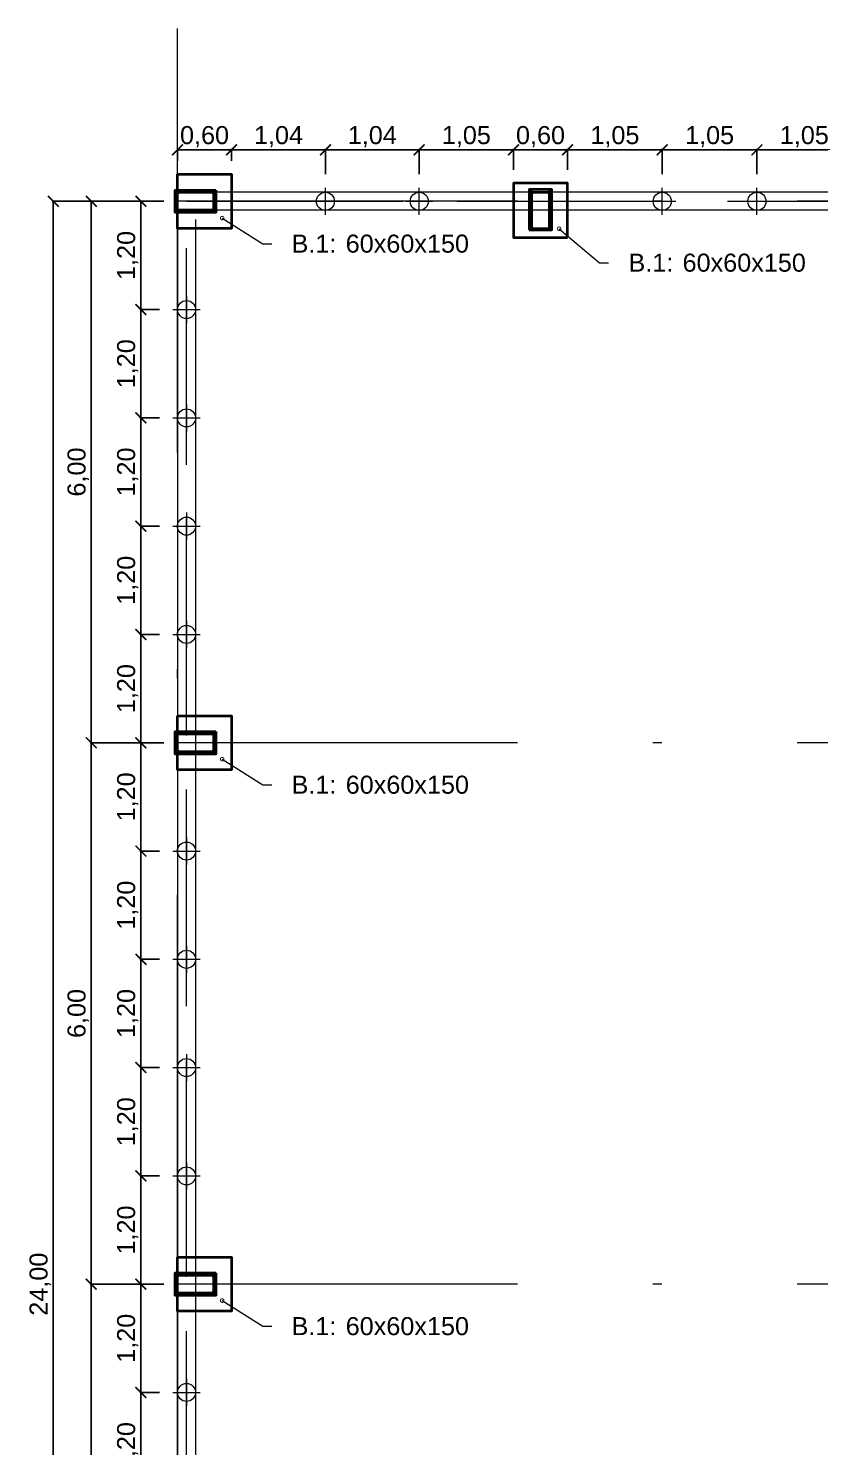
# Model space of a CAD drawing. Header units: millimetres. Extents: x 265 to 899, y -203 to 32.
# Drawn here: x 663.71 to 672.48, y 2.51 to 18.23 of the extents above; entities that cross this region are included whole.
import ezdxf
from ezdxf import colors
from ezdxf.entities.mleader import LeaderData, LeaderLine
from ezdxf.math import Vec2, Vec3

# ---------------------------------------------------------------- set-up
doc = ezdxf.new("R2010")
doc.units = ezdxf.units.MM
doc.header["$LTSCALE"] = 0.1
doc.header["$MEASUREMENT"] = 0
doc.header["$PDMODE"] = 3
doc.header["$PDSIZE"] = 0.1
doc.linetypes.add('ACAD_ISO02W100', pattern=[15, 12, -3])
doc.linetypes.add('ACAD_ISO10W100', pattern=[18, 12, -3, 0, -3])
doc.layers.get('DEFPOINTS').update_dxf_attribs({"color": 1})
for name, color, linetype, lineweight in [('00_EST_Columna', 3, 'Continuous', 35), ('00_EST_Cotas', 6, 'Continuous', 9), ('00_EST_EJE VIGA ENCADENADO', 4, 'ACAD_ISO02W100', 9), ('00_EST_Ejes', 1, 'ACAD_ISO10W100', 9), ('00_EST_FUNDACION', 2, 'Continuous', 35), ('00_EST_MAMPOSTERIA', 7, 'Continuous', 20), ('00_EST_PILOTINES', 2, 'Continuous', 20), ('00_EST_TEXTO', 6, 'Continuous', 9)]:
    doc.layers.add(name, color=color, linetype=linetype, lineweight=lineweight)
doc.styles.add('Arial20', font='arial.ttf', dxfattribs={"height": 0.2})
doc.dimstyles.new('Cota 1-100-Andres', dxfattribs={"dimtxt": 0.2, "dimasz": 0.12, "dimexe": 0.012, "dimexo": 0.15, "dimgap": 0.025, "dimtad": 1, "dimzin": 0, "dimtxsty": 'Arial20', "dimblk1": 'ARCHTICK', "dimblk2": 'ARCHTICK', "dimsah": 1, "dimcen": 0.09, "dimclrd": 256, "dimclre": 256, "dimclrt": 256, "dimazin": 0, "dimtfac": 1, "dimtofl": 0, "dimtmove": 0, "dimatfit": 3, "dimldrblk": 'ARCHTICK', "dimfxl": 1, "dimtolj": 1, "dimtzin": 0, "dimarcsym": 0})

# ---------------------------------------------------------------- blocks, each defined once
blk = doc.blocks.new('Columna')
at = {"layer": '00_EST_Columna'}
blk.add_lwpolyline([(665.363, -13.588), (665.763, -13.588), (665.763, -13.788), (665.363, -13.788)], close=True, dxfattribs=at)
for centre in [(665.363, -13.588), (665.763, -13.588), (665.363, -13.788), (665.763, -13.788)]:
    blk.add_circle(centre, 0.01, dxfattribs=at)
blk = doc.blocks.new('_DotSmall')
at = {"color": 0, "linetype": 'ByBlock', "const_width": 0.5}
blk.add_lwpolyline([(-0.0625, 0, 1), (0.0625, 0, 1)], format="xyb", close=True, dxfattribs=at)
blk = doc.blocks.new('_ARCHTICK')
at = {"color": 0, "linetype": 'ByBlock', "const_width": 0.15}
blk.add_lwpolyline([(-0.5, -0.5), (0.5, 0.5)], dxfattribs=at)
blk = doc.blocks.new('*D107')
at = {"layer": '00_EST_Cotas', "lineweight": -2, "transparency": 16777216}
for p, q in [((665.163, 3.112), (664.945, 3.112)), ((664.957, 1.912), (664.957, 3.112)), ((665.163, 1.912), (664.945, 1.912))]:
    blk.add_line(p, q, dxfattribs=at)
at = {"layer": 'DEFPOINTS', "color": 0, "transparency": 16777216}
for p in [(664.957, 3.112), (665.313, 3.112), (665.313, 1.912)]:
    blk.add_point(p, dxfattribs=at)
at = {"layer": '00_EST_Cotas', "lineweight": -2, "transparency": 16777216, "xscale": 0.12, "yscale": 0.12, "zscale": 0.12}
for p, rotation in [((664.957, 3.112), 90), ((664.957, 1.912), 270)]:
    blk.add_blockref('_ARCHTICK', p, dxfattribs=dict(at, rotation=rotation))
at = {"layer": '00_EST_Cotas', "transparency": 16777216, "insert": (664.812, 2.512), "char_height": 0.2, "attachment_point": 5, "rotation": 90, "style": 'Arial20'}
blk.add_mtext('\\A1;1,20', dxfattribs=at)
blk = doc.blocks.new('*D108')
at = {"layer": '00_EST_Cotas', "lineweight": -2, "transparency": 16777216}
for p, q in [((665.213, 4.312), (664.945, 4.312)), ((664.957, 3.112), (664.957, 4.312)), ((665.163, 3.112), (664.945, 3.112))]:
    blk.add_line(p, q, dxfattribs=at)
at = {"layer": 'DEFPOINTS', "color": 0, "transparency": 16777216}
for p in [(664.957, 4.312), (665.363, 4.312), (665.313, 3.112)]:
    blk.add_point(p, dxfattribs=at)
at = {"layer": '00_EST_Cotas', "lineweight": -2, "transparency": 16777216, "xscale": 0.12, "yscale": 0.12, "zscale": 0.12}
for p, rotation in [((664.957, 4.312), 90), ((664.957, 3.112), 270)]:
    blk.add_blockref('_ARCHTICK', p, dxfattribs=dict(at, rotation=rotation))
at = {"layer": '00_EST_Cotas', "transparency": 16777216, "insert": (664.812, 3.712), "char_height": 0.2, "attachment_point": 5, "rotation": 90, "style": 'Arial20'}
blk.add_mtext('\\A1;1,20', dxfattribs=at)
blk = doc.blocks.new('*D109')
at = {"layer": '00_EST_Cotas', "lineweight": -2, "transparency": 16777216}
for p, q in [((665.163, 5.512), (664.945, 5.512)), ((664.957, 4.312), (664.957, 5.512)), ((665.213, 4.312), (664.945, 4.312))]:
    blk.add_line(p, q, dxfattribs=at)
at = {"layer": 'DEFPOINTS', "color": 0, "transparency": 16777216}
for p in [(664.957, 5.512), (665.313, 5.512), (665.363, 4.312)]:
    blk.add_point(p, dxfattribs=at)
at = {"layer": '00_EST_Cotas', "lineweight": -2, "transparency": 16777216, "xscale": 0.12, "yscale": 0.12, "zscale": 0.12}
for p, rotation in [((664.957, 5.512), 90), ((664.957, 4.312), 270)]:
    blk.add_blockref('_ARCHTICK', p, dxfattribs=dict(at, rotation=rotation))
at = {"layer": '00_EST_Cotas', "transparency": 16777216, "insert": (664.812, 4.912), "char_height": 0.2, "attachment_point": 5, "rotation": 90, "style": 'Arial20'}
blk.add_mtext('\\A1;1,20', dxfattribs=at)
blk = doc.blocks.new('*D110')
at = {"layer": '00_EST_Cotas', "lineweight": -2, "transparency": 16777216}
for p, q in [((665.163, 6.712), (664.945, 6.712)), ((664.957, 5.512), (664.957, 6.712)), ((665.163, 5.512), (664.945, 5.512))]:
    blk.add_line(p, q, dxfattribs=at)
at = {"layer": 'DEFPOINTS', "color": 0, "transparency": 16777216}
for p in [(664.957, 6.712), (665.313, 6.712), (665.313, 5.512)]:
    blk.add_point(p, dxfattribs=at)
at = {"layer": '00_EST_Cotas', "lineweight": -2, "transparency": 16777216, "xscale": 0.12, "yscale": 0.12, "zscale": 0.12}
for p, rotation in [((664.957, 6.712), 90), ((664.957, 5.512), 270)]:
    blk.add_blockref('_ARCHTICK', p, dxfattribs=dict(at, rotation=rotation))
at = {"layer": '00_EST_Cotas', "transparency": 16777216, "insert": (664.812, 6.112), "char_height": 0.2, "attachment_point": 5, "rotation": 90, "style": 'Arial20'}
blk.add_mtext('\\A1;1,20', dxfattribs=at)
blk = doc.blocks.new('*D111')
at = {"layer": '00_EST_Cotas', "lineweight": -2, "transparency": 16777216}
for p, q in [((665.163, 7.912), (664.945, 7.912)), ((664.957, 6.712), (664.957, 7.912)), ((665.163, 6.712), (664.945, 6.712))]:
    blk.add_line(p, q, dxfattribs=at)
at = {"layer": 'DEFPOINTS', "color": 0, "transparency": 16777216}
for p in [(664.957, 7.912), (665.313, 7.912), (665.313, 6.712)]:
    blk.add_point(p, dxfattribs=at)
at = {"layer": '00_EST_Cotas', "lineweight": -2, "transparency": 16777216, "xscale": 0.12, "yscale": 0.12, "zscale": 0.12}
for p, rotation in [((664.957, 7.912), 90), ((664.957, 6.712), 270)]:
    blk.add_blockref('_ARCHTICK', p, dxfattribs=dict(at, rotation=rotation))
at = {"layer": '00_EST_Cotas', "transparency": 16777216, "insert": (664.812, 7.312), "char_height": 0.2, "attachment_point": 5, "rotation": 90, "style": 'Arial20'}
blk.add_mtext('\\A1;1,20', dxfattribs=at)
blk = doc.blocks.new('*D112')
at = {"layer": '00_EST_Cotas', "lineweight": -2, "transparency": 16777216}
for p, q in [((665.163, 9.112), (664.945, 9.112)), ((664.957, 7.912), (664.957, 9.112)), ((665.163, 7.912), (664.945, 7.912))]:
    blk.add_line(p, q, dxfattribs=at)
at = {"layer": 'DEFPOINTS', "color": 0, "transparency": 16777216}
for p in [(664.957, 9.112), (665.313, 9.112), (665.313, 7.912)]:
    blk.add_point(p, dxfattribs=at)
at = {"layer": '00_EST_Cotas', "lineweight": -2, "transparency": 16777216, "xscale": 0.12, "yscale": 0.12, "zscale": 0.12}
for p, rotation in [((664.957, 9.112), 90), ((664.957, 7.912), 270)]:
    blk.add_blockref('_ARCHTICK', p, dxfattribs=dict(at, rotation=rotation))
at = {"layer": '00_EST_Cotas', "transparency": 16777216, "insert": (664.812, 8.512), "char_height": 0.2, "attachment_point": 5, "rotation": 90, "style": 'Arial20'}
blk.add_mtext('\\A1;1,20', dxfattribs=at)
blk = doc.blocks.new('*D113')
at = {"layer": '00_EST_Cotas', "lineweight": -2, "transparency": 16777216}
for p, q in [((665.213, 10.312), (664.945, 10.312)), ((664.957, 9.112), (664.957, 10.312)), ((665.163, 9.112), (664.945, 9.112))]:
    blk.add_line(p, q, dxfattribs=at)
at = {"layer": 'DEFPOINTS', "color": 0, "transparency": 16777216}
for p in [(664.957, 10.312), (665.363, 10.312), (665.313, 9.112)]:
    blk.add_point(p, dxfattribs=at)
at = {"layer": '00_EST_Cotas', "lineweight": -2, "transparency": 16777216, "xscale": 0.12, "yscale": 0.12, "zscale": 0.12}
for p, rotation in [((664.957, 10.312), 90), ((664.957, 9.112), 270)]:
    blk.add_blockref('_ARCHTICK', p, dxfattribs=dict(at, rotation=rotation))
at = {"layer": '00_EST_Cotas', "transparency": 16777216, "insert": (664.812, 9.712), "char_height": 0.2, "attachment_point": 5, "rotation": 90, "style": 'Arial20'}
blk.add_mtext('\\A1;1,20', dxfattribs=at)
blk = doc.blocks.new('*D114')
at = {"layer": '00_EST_Cotas', "lineweight": -2, "transparency": 16777216}
for p, q in [((665.163, 11.512), (664.945, 11.512)), ((664.957, 10.312), (664.957, 11.512)), ((665.213, 10.312), (664.945, 10.312))]:
    blk.add_line(p, q, dxfattribs=at)
at = {"layer": 'DEFPOINTS', "color": 0, "transparency": 16777216}
for p in [(664.957, 11.512), (665.313, 11.512), (665.363, 10.312)]:
    blk.add_point(p, dxfattribs=at)
at = {"layer": '00_EST_Cotas', "lineweight": -2, "transparency": 16777216, "xscale": 0.12, "yscale": 0.12, "zscale": 0.12}
for p, rotation in [((664.957, 11.512), 90), ((664.957, 10.312), 270)]:
    blk.add_blockref('_ARCHTICK', p, dxfattribs=dict(at, rotation=rotation))
at = {"layer": '00_EST_Cotas', "transparency": 16777216, "insert": (664.812, 10.912), "char_height": 0.2, "attachment_point": 5, "rotation": 90, "style": 'Arial20'}
blk.add_mtext('\\A1;1,20', dxfattribs=at)
blk = doc.blocks.new('*D115')
at = {"layer": '00_EST_Cotas', "lineweight": -2, "transparency": 16777216}
for p, q in [((665.163, 12.712), (664.945, 12.712)), ((664.957, 11.512), (664.957, 12.712)), ((665.163, 11.512), (664.945, 11.512))]:
    blk.add_line(p, q, dxfattribs=at)
at = {"layer": 'DEFPOINTS', "color": 0, "transparency": 16777216}
for p in [(664.957, 12.712), (665.313, 12.712), (665.313, 11.512)]:
    blk.add_point(p, dxfattribs=at)
at = {"layer": '00_EST_Cotas', "lineweight": -2, "transparency": 16777216, "xscale": 0.12, "yscale": 0.12, "zscale": 0.12}
for p, rotation in [((664.957, 12.712), 90), ((664.957, 11.512), 270)]:
    blk.add_blockref('_ARCHTICK', p, dxfattribs=dict(at, rotation=rotation))
at = {"layer": '00_EST_Cotas', "transparency": 16777216, "insert": (664.812, 12.112), "char_height": 0.2, "attachment_point": 5, "rotation": 90, "style": 'Arial20'}
blk.add_mtext('\\A1;1,20', dxfattribs=at)
blk = doc.blocks.new('*D116')
at = {"layer": '00_EST_Cotas', "lineweight": -2, "transparency": 16777216}
for p, q in [((665.163, 13.912), (664.945, 13.912)), ((664.957, 12.712), (664.957, 13.912)), ((665.163, 12.712), (664.945, 12.712))]:
    blk.add_line(p, q, dxfattribs=at)
at = {"layer": 'DEFPOINTS', "color": 0, "transparency": 16777216}
for p in [(664.957, 13.912), (665.313, 13.912), (665.313, 12.712)]:
    blk.add_point(p, dxfattribs=at)
at = {"layer": '00_EST_Cotas', "lineweight": -2, "transparency": 16777216, "xscale": 0.12, "yscale": 0.12, "zscale": 0.12}
for p, rotation in [((664.957, 13.912), 90), ((664.957, 12.712), 270)]:
    blk.add_blockref('_ARCHTICK', p, dxfattribs=dict(at, rotation=rotation))
at = {"layer": '00_EST_Cotas', "transparency": 16777216, "insert": (664.812, 13.312), "char_height": 0.2, "attachment_point": 5, "rotation": 90, "style": 'Arial20'}
blk.add_mtext('\\A1;1,20', dxfattribs=at)
blk = doc.blocks.new('*D117')
at = {"layer": '00_EST_Cotas', "lineweight": -2, "transparency": 16777216}
for p, q in [((665.163, 15.112), (664.945, 15.112)), ((664.957, 13.912), (664.957, 15.112)), ((665.163, 13.912), (664.945, 13.912))]:
    blk.add_line(p, q, dxfattribs=at)
at = {"layer": 'DEFPOINTS', "color": 0, "transparency": 16777216}
for p in [(664.957, 15.112), (665.313, 15.112), (665.313, 13.912)]:
    blk.add_point(p, dxfattribs=at)
at = {"layer": '00_EST_Cotas', "lineweight": -2, "transparency": 16777216, "xscale": 0.12, "yscale": 0.12, "zscale": 0.12}
for p, rotation in [((664.957, 15.112), 90), ((664.957, 13.912), 270)]:
    blk.add_blockref('_ARCHTICK', p, dxfattribs=dict(at, rotation=rotation))
at = {"layer": '00_EST_Cotas', "transparency": 16777216, "insert": (664.812, 14.512), "char_height": 0.2, "attachment_point": 5, "rotation": 90, "style": 'Arial20'}
blk.add_mtext('\\A1;1,20', dxfattribs=at)
blk = doc.blocks.new('*D118')
at = {"layer": '00_EST_Cotas', "lineweight": -2, "transparency": 16777216}
for p, q in [((665.213, 16.312), (664.945, 16.312)), ((664.957, 15.112), (664.957, 16.312)), ((665.163, 15.112), (664.945, 15.112))]:
    blk.add_line(p, q, dxfattribs=at)
at = {"layer": 'DEFPOINTS', "color": 0, "transparency": 16777216}
for p in [(664.957, 16.312), (665.363, 16.312), (665.313, 15.112)]:
    blk.add_point(p, dxfattribs=at)
at = {"layer": '00_EST_Cotas', "lineweight": -2, "transparency": 16777216, "xscale": 0.12, "yscale": 0.12, "zscale": 0.12}
for p, rotation in [((664.957, 16.312), 90), ((664.957, 15.112), 270)]:
    blk.add_blockref('_ARCHTICK', p, dxfattribs=dict(at, rotation=rotation))
at = {"layer": '00_EST_Cotas', "transparency": 16777216, "insert": (664.812, 15.712), "char_height": 0.2, "attachment_point": 5, "rotation": 90, "style": 'Arial20'}
blk.add_mtext('\\A1;1,20', dxfattribs=at)
blk = doc.blocks.new('*D120')
at = {"layer": '00_EST_Cotas', "lineweight": -2, "transparency": 16777216}
for p, q in [((665.213, 4.312), (664.395, 4.312)), ((664.407, -1.688), (664.407, 4.312)), ((665.213, -1.688), (664.395, -1.688))]:
    blk.add_line(p, q, dxfattribs=at)
at = {"layer": 'DEFPOINTS', "color": 0, "transparency": 16777216}
for p in [(664.407, 4.312), (665.363, 4.312), (665.363, -1.688)]:
    blk.add_point(p, dxfattribs=at)
at = {"layer": '00_EST_Cotas', "lineweight": -2, "transparency": 16777216, "xscale": 0.12, "yscale": 0.12, "zscale": 0.12}
for p, rotation in [((664.407, 4.312), 90), ((664.407, -1.688), 270)]:
    blk.add_blockref('_ARCHTICK', p, dxfattribs=dict(at, rotation=rotation))
at = {"layer": '00_EST_Cotas', "transparency": 16777216, "insert": (664.262, 1.312), "char_height": 0.2, "attachment_point": 5, "rotation": 90, "style": 'Arial20'}
blk.add_mtext('\\A1;6,00', dxfattribs=at)
blk = doc.blocks.new('*D121')
at = {"layer": '00_EST_Cotas', "lineweight": -2, "transparency": 16777216}
for p, q in [((665.213, 10.312), (664.395, 10.312)), ((664.407, 4.312), (664.407, 10.312)), ((665.213, 4.312), (664.395, 4.312))]:
    blk.add_line(p, q, dxfattribs=at)
at = {"layer": 'DEFPOINTS', "color": 0, "transparency": 16777216}
for p in [(664.407, 10.312), (665.363, 10.312), (665.363, 4.312)]:
    blk.add_point(p, dxfattribs=at)
at = {"layer": '00_EST_Cotas', "lineweight": -2, "transparency": 16777216, "xscale": 0.12, "yscale": 0.12, "zscale": 0.12}
for p, rotation in [((664.407, 10.312), 90), ((664.407, 4.312), 270)]:
    blk.add_blockref('_ARCHTICK', p, dxfattribs=dict(at, rotation=rotation))
at = {"layer": '00_EST_Cotas', "transparency": 16777216, "insert": (664.262, 7.312), "char_height": 0.2, "attachment_point": 5, "rotation": 90, "style": 'Arial20'}
blk.add_mtext('\\A1;6,00', dxfattribs=at)
blk = doc.blocks.new('*D122')
at = {"layer": '00_EST_Cotas', "lineweight": -2, "transparency": 16777216}
for p, q in [((665.213, 16.312), (664.395, 16.312)), ((664.407, 10.312), (664.407, 16.312)), ((665.213, 10.312), (664.395, 10.312))]:
    blk.add_line(p, q, dxfattribs=at)
at = {"layer": 'DEFPOINTS', "color": 0, "transparency": 16777216}
for p in [(664.407, 16.312), (665.363, 16.312), (665.363, 10.312)]:
    blk.add_point(p, dxfattribs=at)
at = {"layer": '00_EST_Cotas', "lineweight": -2, "transparency": 16777216, "xscale": 0.12, "yscale": 0.12, "zscale": 0.12}
for p, rotation in [((664.407, 16.312), 90), ((664.407, 10.312), 270)]:
    blk.add_blockref('_ARCHTICK', p, dxfattribs=dict(at, rotation=rotation))
at = {"layer": '00_EST_Cotas', "transparency": 16777216, "insert": (664.262, 13.312), "char_height": 0.2, "attachment_point": 5, "rotation": 90, "style": 'Arial20'}
blk.add_mtext('\\A1;6,00', dxfattribs=at)
blk = doc.blocks.new('*D123')
at = {"layer": '00_EST_Cotas', "lineweight": -2, "transparency": 16777216}
for p, q in [((665.213, 16.312), (663.974, 16.312)), ((663.986, 16.312), (663.986, -7.688)), ((665.213, -7.688), (663.974, -7.688))]:
    blk.add_line(p, q, dxfattribs=at)
at = {"layer": 'DEFPOINTS', "color": 0, "transparency": 16777216}
for p in [(665.363, 16.312), (663.986, -7.688), (665.363, -7.688)]:
    blk.add_point(p, dxfattribs=at)
at = {"layer": '00_EST_Cotas', "lineweight": -2, "transparency": 16777216, "xscale": 0.12, "yscale": 0.12, "zscale": 0.12}
for p, rotation in [((663.986, 16.312), 90), ((663.986, -7.688), 270)]:
    blk.add_blockref('_ARCHTICK', p, dxfattribs=dict(at, rotation=rotation))
at = {"layer": '00_EST_Cotas', "transparency": 16777216, "insert": (663.841, 4.312), "char_height": 0.2, "attachment_point": 5, "rotation": 90, "style": 'Arial20'}
blk.add_mtext('\\A1;24,00', dxfattribs=at)
blk = doc.blocks.new('*D182')
at = {"layer": '00_EST_Cotas', "lineweight": -2, "transparency": 16777216}
for p, q in [((665.363, 16.762), (665.363, 16.894)), ((665.363, 16.882), (665.963, 16.882)), ((665.963, 16.762), (665.963, 16.894))]:
    blk.add_line(p, q, dxfattribs=at)
at = {"layer": 'DEFPOINTS', "color": 0, "transparency": 16777216}
for p in [(665.963, 16.882), (665.363, 16.612), (665.963, 16.612)]:
    blk.add_point(p, dxfattribs=at)
at = {"layer": '00_EST_Cotas', "lineweight": -2, "transparency": 16777216, "xscale": 0.12, "yscale": 0.12, "zscale": 0.12, "rotation": 180}
blk.add_blockref('_ARCHTICK', (665.363, 16.882), dxfattribs=at)
at = {"layer": '00_EST_Cotas', "lineweight": -2, "transparency": 16777216, "xscale": 0.12, "yscale": 0.12, "zscale": 0.12}
blk.add_blockref('_ARCHTICK', (665.963, 16.882), dxfattribs=at)
at = {"layer": '00_EST_Cotas', "transparency": 16777216, "insert": (665.663, 17.027), "char_height": 0.2, "attachment_point": 5, "style": 'Arial20'}
blk.add_mtext('\\A1;0,60', dxfattribs=at)
blk = doc.blocks.new('*D183')
at = {"layer": '00_EST_Cotas', "lineweight": -2, "transparency": 16777216}
for p, q in [((665.963, 16.762), (665.963, 16.894)), ((665.963, 16.882), (667.003, 16.882)), ((667.003, 16.612), (667.003, 16.894))]:
    blk.add_line(p, q, dxfattribs=at)
at = {"layer": 'DEFPOINTS', "color": 0, "transparency": 16777216}
for p in [(667.003, 16.882), (665.963, 16.612), (667.003, 16.462)]:
    blk.add_point(p, dxfattribs=at)
at = {"layer": '00_EST_Cotas', "lineweight": -2, "transparency": 16777216, "xscale": 0.12, "yscale": 0.12, "zscale": 0.12, "rotation": 180}
blk.add_blockref('_ARCHTICK', (665.963, 16.882), dxfattribs=at)
at = {"layer": '00_EST_Cotas', "lineweight": -2, "transparency": 16777216, "xscale": 0.12, "yscale": 0.12, "zscale": 0.12}
blk.add_blockref('_ARCHTICK', (667.003, 16.882), dxfattribs=at)
at = {"layer": '00_EST_Cotas', "transparency": 16777216, "insert": (666.483, 17.027), "char_height": 0.2, "attachment_point": 5, "style": 'Arial20'}
blk.add_mtext('\\A1;1,04', dxfattribs=at)
blk = doc.blocks.new('*D184')
at = {"layer": '00_EST_Cotas', "lineweight": -2, "transparency": 16777216}
for p, q in [((667.003, 16.612), (667.003, 16.894)), ((667.003, 16.882), (668.043, 16.882)), ((668.043, 16.612), (668.043, 16.894))]:
    blk.add_line(p, q, dxfattribs=at)
at = {"layer": 'DEFPOINTS', "color": 0, "transparency": 16777216}
for p in [(668.043, 16.882), (667.003, 16.462), (668.043, 16.462)]:
    blk.add_point(p, dxfattribs=at)
at = {"layer": '00_EST_Cotas', "lineweight": -2, "transparency": 16777216, "xscale": 0.12, "yscale": 0.12, "zscale": 0.12, "rotation": 180}
blk.add_blockref('_ARCHTICK', (667.003, 16.882), dxfattribs=at)
at = {"layer": '00_EST_Cotas', "lineweight": -2, "transparency": 16777216, "xscale": 0.12, "yscale": 0.12, "zscale": 0.12}
blk.add_blockref('_ARCHTICK', (668.043, 16.882), dxfattribs=at)
at = {"layer": '00_EST_Cotas', "transparency": 16777216, "insert": (667.523, 17.027), "char_height": 0.2, "attachment_point": 5, "style": 'Arial20'}
blk.add_mtext('\\A1;1,04', dxfattribs=at)
blk = doc.blocks.new('*D185')
at = {"layer": '00_EST_Cotas', "lineweight": -2, "transparency": 16777216}
for p, q in [((668.043, 16.612), (668.043, 16.894)), ((668.043, 16.882), (669.088, 16.882)), ((669.088, 16.662), (669.088, 16.894))]:
    blk.add_line(p, q, dxfattribs=at)
at = {"layer": 'DEFPOINTS', "color": 0, "transparency": 16777216}
for p in [(669.088, 16.882), (669.088, 16.512), (668.043, 16.462)]:
    blk.add_point(p, dxfattribs=at)
at = {"layer": '00_EST_Cotas', "lineweight": -2, "transparency": 16777216, "xscale": 0.12, "yscale": 0.12, "zscale": 0.12, "rotation": 180}
blk.add_blockref('_ARCHTICK', (668.043, 16.882), dxfattribs=at)
at = {"layer": '00_EST_Cotas', "lineweight": -2, "transparency": 16777216, "xscale": 0.12, "yscale": 0.12, "zscale": 0.12}
blk.add_blockref('_ARCHTICK', (669.088, 16.882), dxfattribs=at)
at = {"layer": '00_EST_Cotas', "transparency": 16777216, "insert": (668.566, 17.027), "char_height": 0.2, "attachment_point": 5, "style": 'Arial20'}
blk.add_mtext('\\A1;1,05', dxfattribs=at)
blk = doc.blocks.new('*D186')
at = {"layer": '00_EST_Cotas', "lineweight": -2, "transparency": 16777216}
for p, q in [((669.088, 16.662), (669.088, 16.894)), ((669.088, 16.882), (669.688, 16.882)), ((669.688, 16.662), (669.688, 16.894))]:
    blk.add_line(p, q, dxfattribs=at)
at = {"layer": 'DEFPOINTS', "color": 0, "transparency": 16777216}
for p in [(669.688, 16.882), (669.088, 16.512), (669.688, 16.512)]:
    blk.add_point(p, dxfattribs=at)
at = {"layer": '00_EST_Cotas', "lineweight": -2, "transparency": 16777216, "xscale": 0.12, "yscale": 0.12, "zscale": 0.12, "rotation": 180}
blk.add_blockref('_ARCHTICK', (669.088, 16.882), dxfattribs=at)
at = {"layer": '00_EST_Cotas', "lineweight": -2, "transparency": 16777216, "xscale": 0.12, "yscale": 0.12, "zscale": 0.12}
blk.add_blockref('_ARCHTICK', (669.688, 16.882), dxfattribs=at)
at = {"layer": '00_EST_Cotas', "transparency": 16777216, "insert": (669.388, 17.027), "char_height": 0.2, "attachment_point": 5, "style": 'Arial20'}
blk.add_mtext('\\A1;0,60', dxfattribs=at)
blk = doc.blocks.new('*D187')
at = {"layer": '00_EST_Cotas', "lineweight": -2, "transparency": 16777216}
for p, q in [((669.688, 16.662), (669.688, 16.894)), ((669.688, 16.882), (670.738, 16.882)), ((670.738, 16.612), (670.738, 16.894))]:
    blk.add_line(p, q, dxfattribs=at)
at = {"layer": 'DEFPOINTS', "color": 0, "transparency": 16777216}
for p in [(670.738, 16.882), (669.688, 16.512), (670.738, 16.462)]:
    blk.add_point(p, dxfattribs=at)
at = {"layer": '00_EST_Cotas', "lineweight": -2, "transparency": 16777216, "xscale": 0.12, "yscale": 0.12, "zscale": 0.12, "rotation": 180}
blk.add_blockref('_ARCHTICK', (669.688, 16.882), dxfattribs=at)
at = {"layer": '00_EST_Cotas', "lineweight": -2, "transparency": 16777216, "xscale": 0.12, "yscale": 0.12, "zscale": 0.12}
blk.add_blockref('_ARCHTICK', (670.738, 16.882), dxfattribs=at)
at = {"layer": '00_EST_Cotas', "transparency": 16777216, "insert": (670.213, 17.027), "char_height": 0.2, "attachment_point": 5, "style": 'Arial20'}
blk.add_mtext('\\A1;1,05', dxfattribs=at)
blk = doc.blocks.new('*D188')
at = {"layer": '00_EST_Cotas', "lineweight": -2, "transparency": 16777216}
for p, q in [((670.738, 16.612), (670.738, 16.894)), ((670.738, 16.882), (671.788, 16.882)), ((671.788, 16.612), (671.788, 16.894))]:
    blk.add_line(p, q, dxfattribs=at)
at = {"layer": 'DEFPOINTS', "color": 0, "transparency": 16777216}
for p in [(671.788, 16.882), (670.738, 16.462), (671.788, 16.462)]:
    blk.add_point(p, dxfattribs=at)
at = {"layer": '00_EST_Cotas', "lineweight": -2, "transparency": 16777216, "xscale": 0.12, "yscale": 0.12, "zscale": 0.12, "rotation": 180}
blk.add_blockref('_ARCHTICK', (670.738, 16.882), dxfattribs=at)
at = {"layer": '00_EST_Cotas', "lineweight": -2, "transparency": 16777216, "xscale": 0.12, "yscale": 0.12, "zscale": 0.12}
blk.add_blockref('_ARCHTICK', (671.788, 16.882), dxfattribs=at)
at = {"layer": '00_EST_Cotas', "transparency": 16777216, "insert": (671.263, 17.027), "char_height": 0.2, "attachment_point": 5, "style": 'Arial20'}
blk.add_mtext('\\A1;1,05', dxfattribs=at)
blk = doc.blocks.new('*D189')
at = {"layer": '00_EST_Cotas', "lineweight": -2, "transparency": 16777216}
for p, q in [((671.788, 16.612), (671.788, 16.894)), ((671.788, 16.882), (672.838, 16.882)), ((672.838, 16.662), (672.838, 16.894))]:
    blk.add_line(p, q, dxfattribs=at)
at = {"layer": 'DEFPOINTS', "color": 0, "transparency": 16777216}
for p in [(672.838, 16.882), (672.838, 16.512), (671.788, 16.462)]:
    blk.add_point(p, dxfattribs=at)
at = {"layer": '00_EST_Cotas', "lineweight": -2, "transparency": 16777216, "xscale": 0.12, "yscale": 0.12, "zscale": 0.12, "rotation": 180}
blk.add_blockref('_ARCHTICK', (671.788, 16.882), dxfattribs=at)
at = {"layer": '00_EST_Cotas', "lineweight": -2, "transparency": 16777216, "xscale": 0.12, "yscale": 0.12, "zscale": 0.12}
blk.add_blockref('_ARCHTICK', (672.838, 16.882), dxfattribs=at)
at = {"layer": '00_EST_Cotas', "transparency": 16777216, "insert": (672.313, 17.027), "char_height": 0.2, "attachment_point": 5, "style": 'Arial20'}
blk.add_mtext('\\A1;1,05', dxfattribs=at)

msp = doc.modelspace()

# ---------------------------------------------------------------- linework, layer by layer
at = {"layer": '00_EST_Columna'}
for points in [[(665.788, 16.437), (665.788, 16.187), (665.338, 16.187), (665.338, 16.437)], [(669.263, 15.994), (669.513, 15.994), (669.513, 16.444), (669.263, 16.444)], [(665.788, 10.437), (665.788, 10.187), (665.338, 10.187), (665.338, 10.437)], [(665.788, 4.437), (665.788, 4.187), (665.338, 4.187), (665.338, 4.437)]]:
    msp.add_lwpolyline(points, close=True, dxfattribs=at)
at = {"layer": '00_EST_EJE VIGA ENCADENADO', "ltscale": 2}
for p, q in [((665.463, 16.312), (677.163, 16.312)), ((665.463, -13.608), (665.463, 16.312))]:
    msp.add_line(p, q, dxfattribs=at)
at = {"layer": '00_EST_Ejes', "ltscale": 8}
msp.add_line((665.363, -15.472), (665.363, 18.228), dxfattribs=at)
at = {"layer": '00_EST_Ejes'}
for p, q in [((667.003, 16.162), (667.003, 16.462)), ((668.043, 16.162), (668.043, 16.462)), ((670.738, 16.162), (670.738, 16.462)), ((671.788, 16.162), (671.788, 16.462)), ((666.853, 16.312), (667.153, 16.312)), ((667.893, 16.312), (668.193, 16.312)), ((670.588, 16.312), (670.888, 16.312)), ((671.638, 16.312), (671.938, 16.312)), ((665.463, 15.262), (665.463, 14.962)), ((665.313, 15.112), (665.613, 15.112)), ((665.463, 14.062), (665.463, 13.762)), ((665.313, 13.912), (665.613, 13.912)), ((665.463, 12.862), (665.463, 12.562)), ((665.313, 12.712), (665.613, 12.712)), ((665.463, 11.662), (665.463, 11.362)), ((665.313, 11.512), (665.613, 11.512)), ((665.463, 9.262), (665.463, 8.962)), ((665.313, 9.112), (665.613, 9.112)), ((665.463, 8.062), (665.463, 7.762)), ((665.313, 7.912), (665.613, 7.912)), ((665.463, 6.862), (665.463, 6.562)), ((665.313, 6.712), (665.613, 6.712)), ((665.463, 5.662), (665.463, 5.362)), ((665.313, 5.512), (665.613, 5.512)), ((665.463, 3.262), (665.463, 2.962)), ((665.313, 3.112), (665.613, 3.112))]:
    msp.add_line(p, q, dxfattribs=at)
at = {"layer": '00_EST_Ejes', "ltscale": 5}
for p, q in [((678.233, 16.312), (665.338, 16.312)), ((678.233, 10.312), (665.338, 10.312)), ((678.233, 4.312), (665.338, 4.312))]:
    msp.add_line(p, q, dxfattribs=at)
at = {"layer": '00_EST_FUNDACION'}
for p, q in [((665.963, 16.312), (665.963, 16.312)), ((665.963, 10.312), (665.963, 10.312))]:
    msp.add_line(p, q, dxfattribs=at)
for points in [[(665.363, 16.612), (665.963, 16.612), (665.963, 16.012), (665.363, 16.012)], [(669.688, 15.912), (669.688, 16.512), (669.088, 16.512), (669.088, 15.912)], [(665.363, 10.612), (665.963, 10.612), (665.963, 10.012), (665.363, 10.012)], [(665.363, 4.612), (665.963, 4.612), (665.963, 4.012), (665.363, 4.012)]]:
    msp.add_lwpolyline(points, close=True, dxfattribs=at)
at = {"layer": '00_EST_MAMPOSTERIA'}
for p, q in [((677.288, 16.412), (665.363, 16.412)), ((665.363, 16.312), (665.363, -7.788)), ((677.288, 16.212), (665.563, 16.212)), ((665.563, 16.112), (665.563, -7.588))]:
    msp.add_line(p, q, dxfattribs=at)
at = {"layer": '00_EST_PILOTINES'}
for centre in [(667.003, 16.312), (668.043, 16.312), (670.738, 16.312), (671.788, 16.312), (665.463, 15.112), (665.463, 13.912), (665.463, 12.712), (665.463, 11.512), (665.463, 9.112), (665.463, 7.912), (665.463, 6.712), (665.463, 5.512), (665.463, 3.112)]:
    msp.add_circle(centre, 0.1, dxfattribs=at)

# ---------------------------------------------------------------- block references
at = {"layer": '00_EST_Columna'}
for p in [(0, 30), (0, 24), (0, 18)]:
    msp.add_blockref('Columna', p, dxfattribs=at)
at = {"layer": '00_EST_Columna', "xscale": -1, "rotation": 270}
msp.add_blockref('Columna', (683.077, -649.352), dxfattribs=at)

# ---------------------------------------------------------------- dimensions: what is measured, and where the dimension line sits
at = {"layer": '00_EST_Cotas'}
for base, p1, p2, picture, middle in [((665.963, 16.882), (665.363, 16.612), (665.963, 16.612), '*D182', (665.663, 17.027)), ((667.003, 16.882), (665.963, 16.612), (667.003, 16.462), '*D183', (666.483, 17.027)), ((668.043, 16.882), (667.003, 16.462), (668.043, 16.462), '*D184', (667.523, 17.027)), ((669.088342034, 16.882215014), (668.043342034, 16.461726904), (669.088342034, 16.511726904), '*D185', (668.565842034, 17.027406009)), ((669.688, 16.882), (669.088, 16.512), (669.688, 16.512), '*D186', (669.388, 17.027)), ((670.738, 16.882), (669.688, 16.512), (670.738, 16.462), '*D187', (670.213, 17.027)), ((671.788, 16.882), (670.738, 16.462), (671.788, 16.462), '*D188', (671.263, 17.027)), ((672.838, 16.882), (671.788, 16.462), (672.838, 16.512), '*D189', (672.313, 17.027))]:
    dim = msp.add_linear_dim(base=base, p1=p1, p2=p2, dimstyle='Cota 1-100-Andres', dxfattribs=at)
    dim.commit()
    dim.dimension.update_dxf_attribs({"geometry": picture, "text_midpoint": middle})
dim = msp.add_linear_dim(base=(663.986, -7.688), p1=(665.363, 16.312), p2=(665.363, -7.688), angle=90, dimstyle='Cota 1-100-Andres', dxfattribs=at)
dim.commit()
dim.dimension.update_dxf_attribs({"geometry": '*D123', "text_midpoint": (663.841, 4.312)})
for base, p1, p2, picture, middle in [((664.407, 16.312), (665.363, 10.312), (665.363, 16.312), '*D122', (664.262, 13.312)), ((664.957, 16.312), (665.313, 15.112), (665.363, 16.312), '*D118', (664.812, 15.712)), ((664.957, 15.112), (665.313, 13.912), (665.313, 15.112), '*D117', (664.812, 14.512)), ((664.957, 13.912), (665.313, 12.712), (665.313, 13.912), '*D116', (664.812, 13.312)), ((664.957, 12.712), (665.313, 11.512), (665.313, 12.712), '*D115', (664.812, 12.112)), ((664.957, 11.512), (665.363, 10.312), (665.313, 11.512), '*D114', (664.812, 10.912)), ((664.407, 10.312), (665.363, 4.312), (665.363, 10.312), '*D121', (664.262, 7.312)), ((664.957, 10.312), (665.313, 9.112), (665.363, 10.312), '*D113', (664.812, 9.712)), ((664.957, 9.112), (665.313, 7.912), (665.313, 9.112), '*D112', (664.812, 8.512)), ((664.957, 7.912), (665.313, 6.712), (665.313, 7.912), '*D111', (664.812, 7.312)), ((664.957, 6.712), (665.313, 5.512), (665.313, 6.712), '*D110', (664.812, 6.112)), ((664.957, 5.512), (665.363, 4.312), (665.313, 5.512), '*D109', (664.812, 4.912)), ((664.407, 4.312), (665.363, -1.688), (665.363, 4.312), '*D120', (664.262, 1.312)), ((664.957, 4.312), (665.313, 3.112), (665.363, 4.312), '*D108', (664.812, 3.712)), ((664.957, 3.112), (665.313, 1.912), (665.313, 3.112), '*D107', (664.812, 2.512))]:
    dim = msp.add_linear_dim(base=base, p1=p1, p2=p2, angle=90, dimstyle='Cota 1-100-Andres', override={"dimtmove": 1}, dxfattribs=at)
    dim.commit()
    dim.dimension.update_dxf_attribs({"geometry": picture, "text_midpoint": middle})

# ---------------------------------------------------------------- leaders
at = {"layer": '00_EST_TEXTO'}
ml = msp.add_multileader_mtext('Standard', dxfattribs=at)
ml.set_content('\\pxi-2.15894,l3.15894,t3.15894;B.1:^I60x60x150', color=2, style='Arial20')
ml.set_leader_properties(color=256, linetype='ByLayer', lineweight=-1)
ml.set_arrow_properties(name='DOTSMALL')
ml.build(insert=Vec2(0, 0))
ml.multileader.update_dxf_attribs({"text_left_attachment_type": 2, "text_right_attachment_type": 2, "dogleg_length": 0.1, "arrow_head_size": 0.08})
ctx = ml.context
ctx.base_point, ctx.char_height, ctx.arrow_head_size, ctx.landing_gap_size, ctx.plane_origin = Vec3(666.408, 15.841), 0.2, 0.08, 0.02, Vec3(665.859, 16.126)
ctx.left_attachment, ctx.right_attachment = 2, 2
notes = []
notes.append((ctx, [(0, (1, 1, 0), (666.308, 15.841), (1, 0), 0.1, [(0, [(665.859, 16.126)], 0, [])])]))
ctx.mtext.insert, ctx.mtext.flow_direction = Vec3(666.428, 15.943), 5
ml = msp.add_multileader_mtext('Standard', dxfattribs=at)
ml.set_content('\\pxi-2.15894,l3.15894,t3.15894;B.1:^I60x60x150', color=2, style='Arial20')
ml.set_leader_properties(color=256, linetype='ByLayer', lineweight=-1)
ml.set_arrow_properties(name='DOTSMALL')
ml.build(insert=Vec2(0, 0))
ml.multileader.update_dxf_attribs({"text_left_attachment_type": 2, "text_right_attachment_type": 2, "dogleg_length": 0.1, "arrow_head_size": 0.08})
ctx = ml.context
ctx.base_point, ctx.char_height, ctx.arrow_head_size, ctx.landing_gap_size, ctx.plane_origin = Vec3(670.143, 15.63), 0.2, 0.08, 0.02, Vec3(669.594, 16.008)
ctx.left_attachment, ctx.right_attachment = 2, 2
notes.append((ctx, [(0, (1, 1, 0), (670.043, 15.63), (1, 0), 0.1, [(0, [(669.594, 16.008)], 0, [])])]))
ctx.mtext.insert, ctx.mtext.flow_direction = Vec3(670.163, 15.732), 5
ml = msp.add_multileader_mtext('Standard', dxfattribs=at)
ml.set_content('\\pxi-2.15894,l3.15894,t3.15894;B.1:^I60x60x150', color=2, style='Arial20')
ml.set_leader_properties(color=256, linetype='ByLayer', lineweight=-1)
ml.set_arrow_properties(name='DOTSMALL')
ml.build(insert=Vec2(0, 0))
ml.multileader.update_dxf_attribs({"text_left_attachment_type": 2, "text_right_attachment_type": 2, "dogleg_length": 0.1, "arrow_head_size": 0.08})
ctx = ml.context
ctx.base_point, ctx.char_height, ctx.arrow_head_size, ctx.landing_gap_size, ctx.plane_origin = Vec3(666.408, 9.845), 0.2, 0.08, 0.02, Vec3(665.859, 10.13)
ctx.left_attachment, ctx.right_attachment = 2, 2
notes.append((ctx, [(0, (1, 1, 0), (666.308, 9.845), (1, 0), 0.1, [(0, [(665.859, 10.13)], 0, [])])]))
ctx.mtext.insert, ctx.mtext.flow_direction = Vec3(666.428, 9.947), 5
ml = msp.add_multileader_mtext('Standard', dxfattribs=at)
ml.set_content('\\pxi-2.15894,l3.15894,t3.15894;B.1:^I60x60x150', color=2, style='Arial20')
ml.set_leader_properties(color=256, linetype='ByLayer', lineweight=-1)
ml.set_arrow_properties(name='DOTSMALL')
ml.build(insert=Vec2(0, 0))
ml.multileader.update_dxf_attribs({"text_left_attachment_type": 2, "text_right_attachment_type": 2, "dogleg_length": 0.1, "arrow_head_size": 0.08})
ctx = ml.context
ctx.base_point, ctx.char_height, ctx.arrow_head_size, ctx.landing_gap_size, ctx.plane_origin = Vec3(666.408, 3.845), 0.2, 0.08, 0.02, Vec3(665.859, 4.13)
ctx.left_attachment, ctx.right_attachment = 2, 2
notes.append((ctx, [(0, (1, 1, 0), (666.308, 3.845), (1, 0), 0.1, [(0, [(665.859, 4.13)], 0, [])])]))
ctx.mtext.insert, ctx.mtext.flow_direction = Vec3(666.428, 3.947), 5
for ctx, leaders in notes:
    for number, flags, end, landing, length, lines in leaders:
        leader = LeaderData()
        leader.index, (leader.has_last_leader_line, leader.has_dogleg_vector, leader.attachment_direction) = number, flags
        leader.last_leader_point, leader.dogleg_vector, leader.dogleg_length = Vec3(end), Vec3(landing), length
        for number, points, colour, breaks in lines:
            line = LeaderLine()
            line.index, line.vertices, line.color, line.breaks = number, Vec3.list(points), colors.encode_raw_color(colour), breaks
            leader.lines.append(line)
        ctx.leaders.append(leader)

doc.saveas('drawing.dxf')
